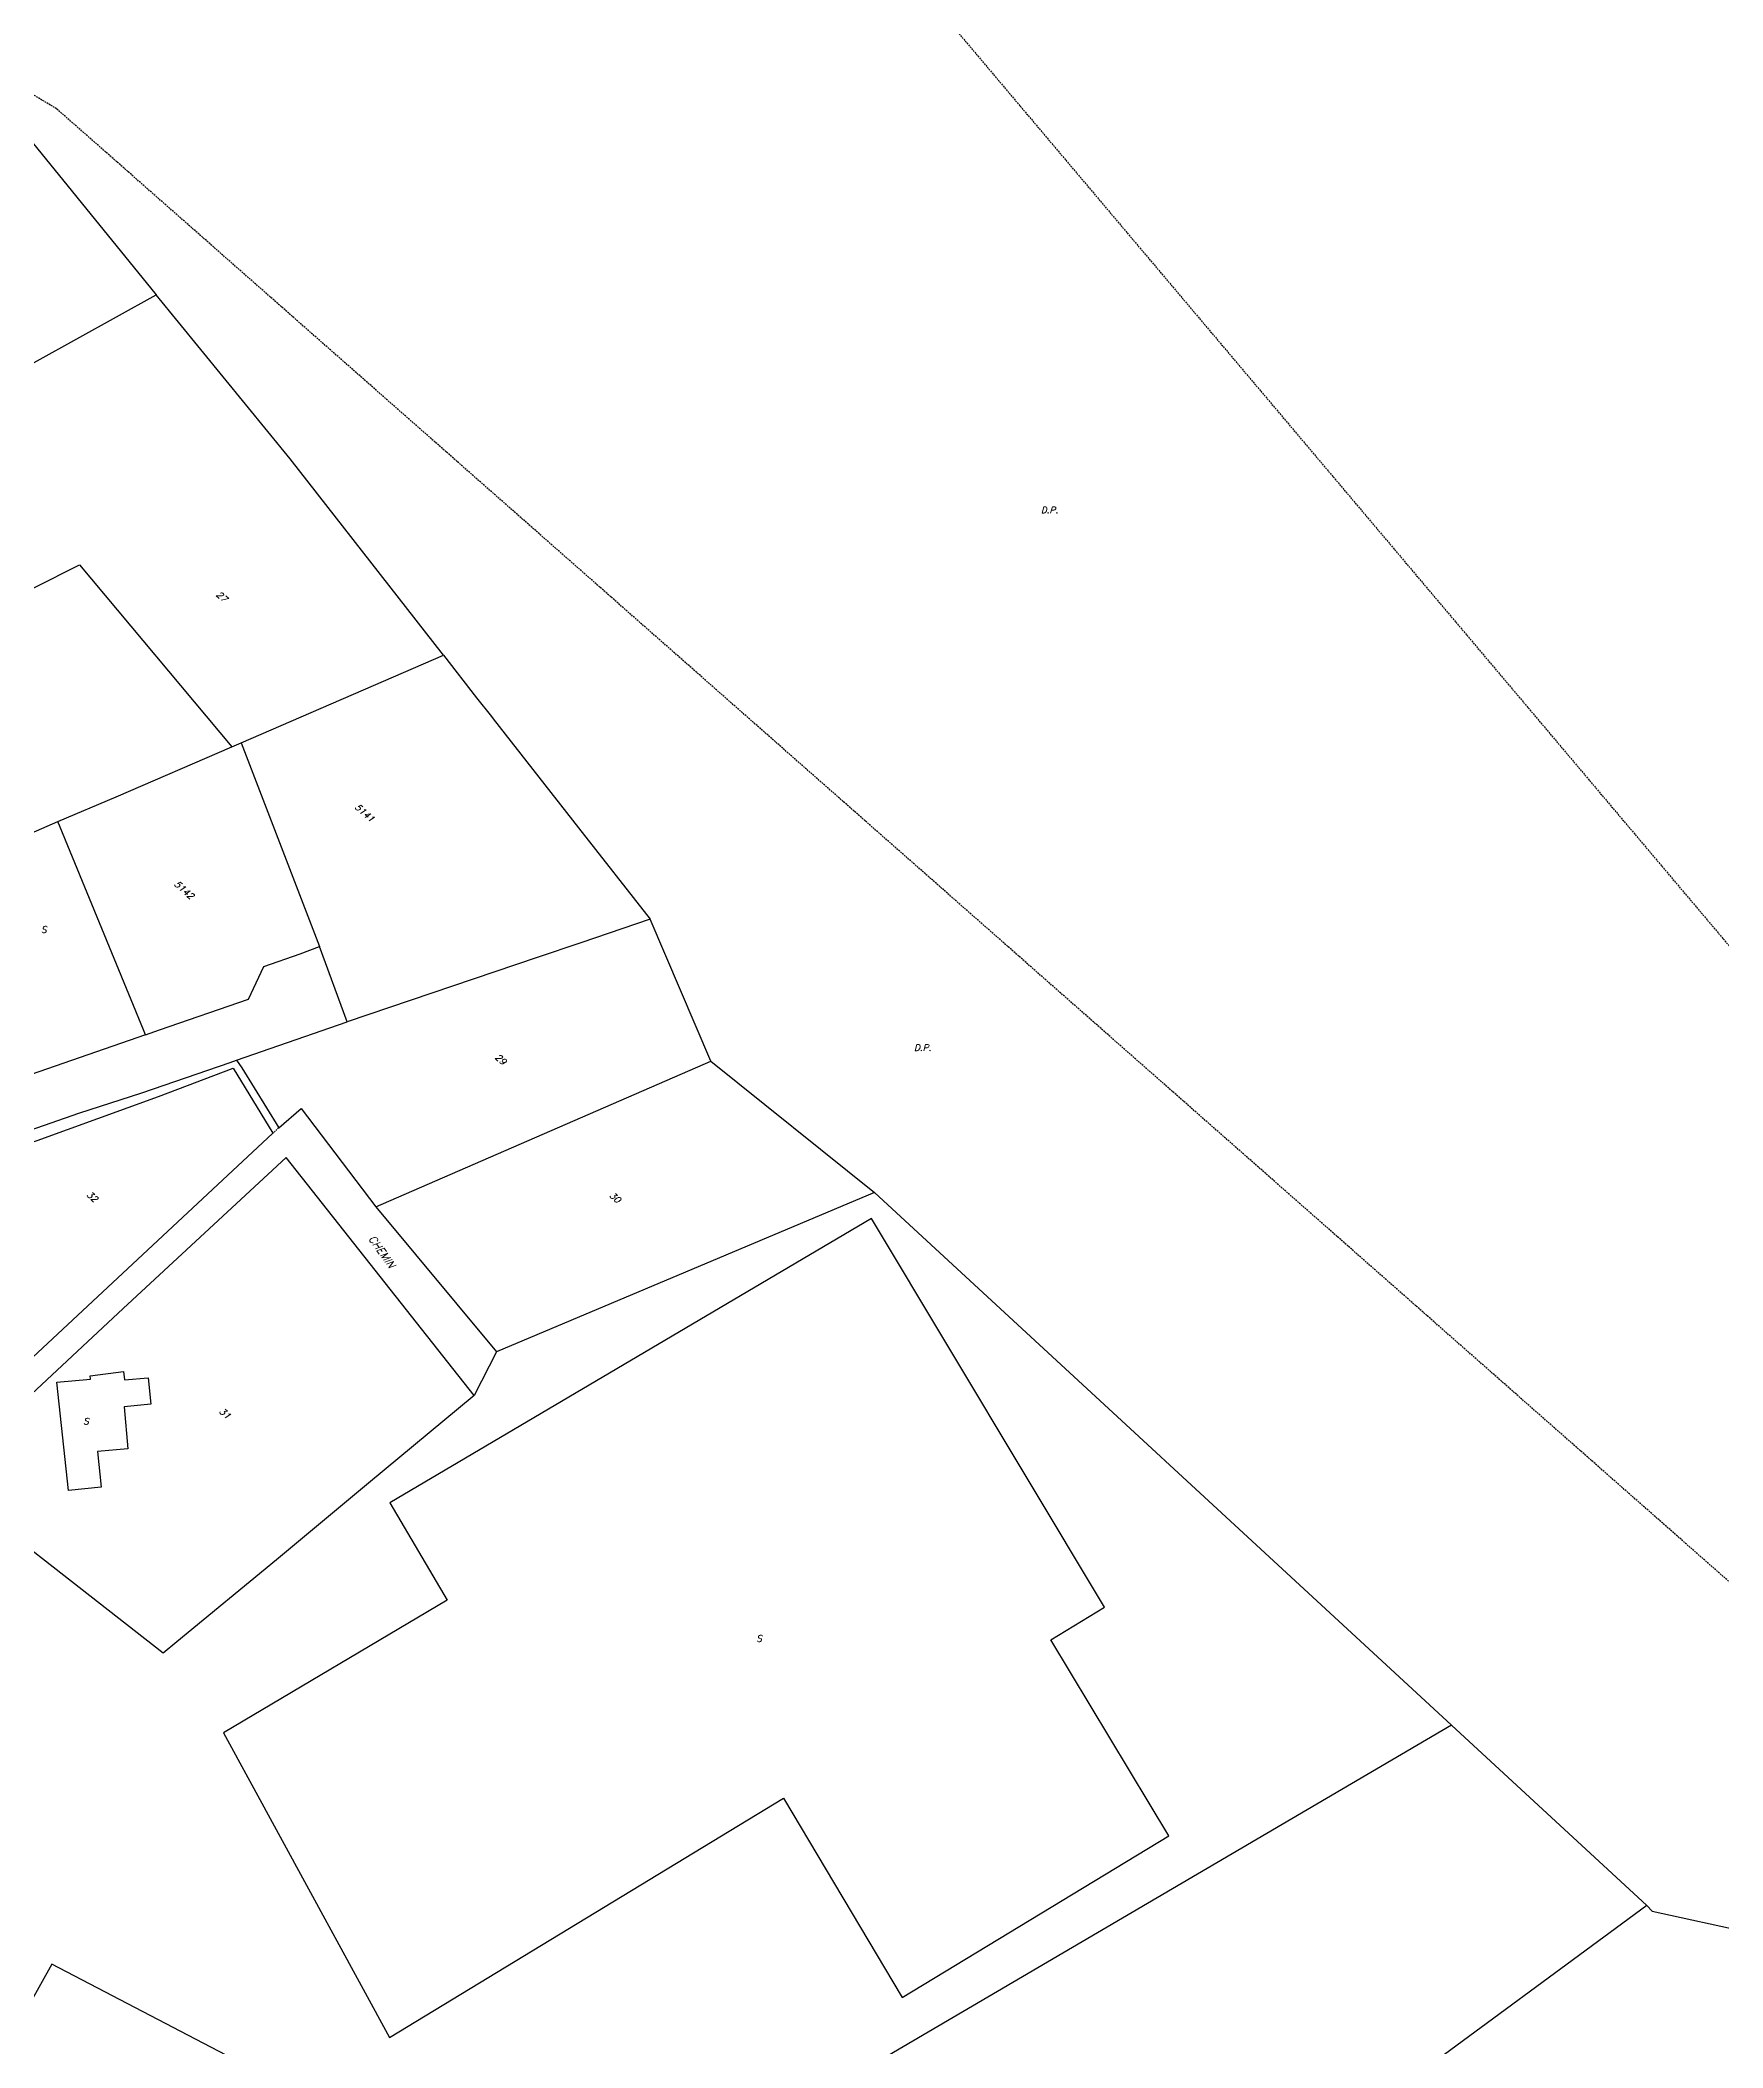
# Model space of a CAD drawing. Extents: x -334462 to -332769, y -29481 to -26664.
# Drawn here: x -333605.9 to -333347.1, y -27603.9 to -27295.1 of the extents above; entities that cross this region are included whole.
import ezdxf
from ezdxf.enums import TextEntityAlignment as Align

# ---------------------------------------------------------------- set-up
doc = ezdxf.new("R2010")
doc.units = 0
doc.header["$MEASUREMENT"] = 0
doc.linetypes.add('HIDDEN', pattern=[0.375, 0.25, -0.125])
for name, color, linetype in [('CADAST$$AREA$B$', 7, 'CONTINUOUS'), ('DP$DIVIDING$LINE', 7, 'CONTINUOUS'), ('PARCEL$BOUNDARY', 7, 'CONTINUOUS'), ('PARCEL$NUMBER', 7, 'CONTINUOUS'), ('STREET$TEXT', 7, 'CONTINUOUS'), ('STRUC$$FOOTPRINT', 7, 'CONTINUOUS')]:
    doc.layers.add(name, color=color, linetype=linetype)
doc.styles.add('ITALICT', font='ITALICT', dxfattribs={"height": 0.2})

msp = doc.modelspace()

# ---------------------------------------------------------------- linework, layer by layer
at = {"layer": 'CADAST$$AREA$B$', "color": 7, "linetype": 'HIDDEN'}
msp.add_line((-333514.89, -27234.5), (-333296.45, -27493.27), dxfattribs=at)
at = {"layer": 'DP$DIVIDING$LINE', "color": 2, "linetype": 'HIDDEN'}
msp.add_line((-333569.21, -27462.4), (-333570.1, -27463.26), dxfattribs=at)
msp.add_lwpolyline([(-333310.75, -27563.39), (-333603.37, -27305.66), (-333618.77, -27296.51)], dxfattribs=at)
at = {"layer": 'PARCEL$BOUNDARY', "color": 7, "linetype": 'Continuous'}
for p, q in [((-333618.77, -27296.51), (-333588.04, -27334.26)), ((-333614.93, -27349.17), (-333588.04, -27334.26)), ((-333575, -27403.18), (-333543.84, -27389.72)), ((-333576.43, -27403.79), (-333575, -27403.18)), ((-333575, -27403.18), (-333562.92, -27434.51)), ((-333502.77, -27452.18), (-333512.06, -27430.33)), ((-333558.7, -27446.11), (-333562.92, -27434.51)), ((-333575.69, -27452.02), (-333558.7, -27446.11)), ((-333589.72, -27448.09), (-333617.02, -27457.56)), ((-333554.26, -27474.59), (-333502.77, -27452.18)), ((-333502.77, -27452.18), (-333477.56, -27472.38)), ((-333477.56, -27472.38), (-333535.71, -27496.9)), ((-333388.8, -27554.32), (-333477.56, -27472.38)), ((-333554.26, -27474.59), (-333535.71, -27496.9)), ((-333535.71, -27496.9), (-333539.17, -27503.58)), ((-333388.8, -27554.32), (-333558.66, -27653.88)), ((-333388.8, -27554.32), (-333358.8, -27582.07)), ((-333358.8, -27582.07), (-333500.96, -27686.65))]:
    msp.add_line(p, q, dxfattribs=at)
for points in [[(-333543.84, -27389.72), (-333567.45, -27359.53), (-333588.04, -27334.26)], [(-333626.98, -27389.45), (-333599.87, -27375.79), (-333576.43, -27403.79)], [(-333543.84, -27389.72), (-333538.8, -27396.25), (-333536.48, -27399.17), (-333536.23, -27399.49), (-333523.1, -27416.27), (-333512.06, -27430.33)], [(-333603.17, -27415.31), (-333594.21, -27411.5), (-333576.43, -27403.79)], [(-333625.34, -27424.8), (-333616.24, -27420.98), (-333603.17, -27415.31)], [(-333589.72, -27448.09), (-333590.02, -27447.36), (-333603.17, -27415.31)], [(-333512.06, -27430.33), (-333522.73, -27433.95), (-333529.46, -27436.22), (-333558.7, -27446.11)], [(-333589.72, -27448.09), (-333587.54, -27447.37), (-333573.84, -27442.64), (-333571.52, -27437.62), (-333565.91, -27435.63), (-333562.92, -27434.51)], [(-333632.32, -27470.97), (-333630.11, -27470.15), (-333613.94, -27465.02), (-333599.96, -27460.17), (-333590.28, -27457.02), (-333576.66, -27452.35), (-333575.69, -27452.02)], [(-333575.69, -27452.02), (-333574.88, -27453.21), (-333569.21, -27462.4)], [(-333634.03, -27474.09), (-333630.42, -27472.85), (-333606.37, -27464.35), (-333587.71, -27457.6), (-333576.2, -27453.22), (-333570.1, -27463.26)], [(-333569.21, -27462.4), (-333565.74, -27459.45), (-333554.26, -27474.59)], [(-333617.17, -27502.9), (-333615.44, -27505.73), (-333608.62, -27499.2), (-333570.1, -27463.26)], [(-333539.17, -27503.58), (-333568.04, -27467), (-333593.13, -27490.23), (-333608, -27504.09), (-333620.48, -27516.97)], [(-333539.17, -27503.58), (-333555.42, -27517.08), (-333569.57, -27528.89), (-333584.86, -27541.47), (-333586.99, -27543.24), (-333595.45, -27536.64), (-333616.86, -27519.89), (-333620.48, -27516.97)], [(-333358.8, -27582.07), (-333357.95, -27582.92), (-333342.93, -27586.21), (-333333.42, -27588.54), (-333316.66, -27592.38), (-333305.96, -27594.66)]]:
    msp.add_lwpolyline(points, dxfattribs=at)
at = {"layer": 'STRUC$$FOOTPRINT', "color": 1, "linetype": 'Continuous'}
for p, q in [((-333596.54, -27517.72), (-333601.56, -27518.21)), ((-333552.11, -27520.11), (-333543.32, -27535.06)), ((-333564.19, -27611.87), (-333604.13, -27591.06))]:
    msp.add_line(p, q, dxfattribs=at)
for points in [[(-333543.32, -27535.06), (-333577.7, -27555.51), (-333552.17, -27602.33), (-333491.59, -27565.53), (-333473.32, -27596.19), (-333432.32, -27571.34), (-333450.47, -27541.17), (-333442.19, -27536.14), (-333478.01, -27476.36), (-333552.11, -27520.11)], [(-333601.56, -27518.21), (-333603.34, -27501.55), (-333598.18, -27501.09), (-333598.2, -27500.57), (-333593.09, -27499.92), (-333592.94, -27501.21), (-333589.27, -27500.9), (-333588.86, -27504.94), (-333592.97, -27505.33), (-333592.43, -27511.78), (-333597.07, -27512.23), (-333596.54, -27517.72)], [(-333604.13, -27591.06), (-333611.58, -27604.53), (-333571.05, -27625.44), (-333564.19, -27611.87)]]:
    msp.add_lwpolyline(points, dxfattribs=at)

# ---------------------------------------------------------------- texts
at = {"layer": 'DP$DIVIDING$LINE', "color": 5, "linetype": 'Continuous', "style": 'ITALICT'}
for p in [(-333450.65, -27367.38), (-333470.17, -27450.08)]:
    msp.add_text('D.P.', height=1, dxfattribs=at).set_placement(p, align=Align.MIDDLE)
at = {"layer": 'PARCEL$NUMBER', "color": 7, "linetype": 'Continuous', "style": 'ITALICT'}
for s, p in [('27', (-333577.96, -27380.7)), ('5141', (-333555.99, -27413.96)), ('5142', (-333583.76, -27425.81)), ('29', (-333535.06, -27451.86)), ('32', (-333597.9, -27472.99)), ('30', (-333517.48, -27473.13)), ('31', (-333577.48, -27506.34))]:
    msp.add_text(s, height=1, rotation=318.6325, dxfattribs=at).set_placement(p, align=Align.MIDDLE)
at = {"layer": 'STREET$TEXT', "color": 7, "linetype": 'Continuous', "style": 'ITALICT'}
msp.add_text('CHEMIN', height=1.15, rotation=305.4607, dxfattribs=at).set_placement((-333555.45, -27479.47))
at = {"layer": 'STRUC$$FOOTPRINT', "color": 1, "linetype": 'Continuous', "style": 'ITALICT'}
for p in [(-333605.34, -27431.92), (-333598.85, -27507.57), (-333495.32, -27540.98)]:
    msp.add_text('S', height=1, dxfattribs=at).set_placement(p, align=Align.MIDDLE)

doc.saveas('drawing.dxf')
